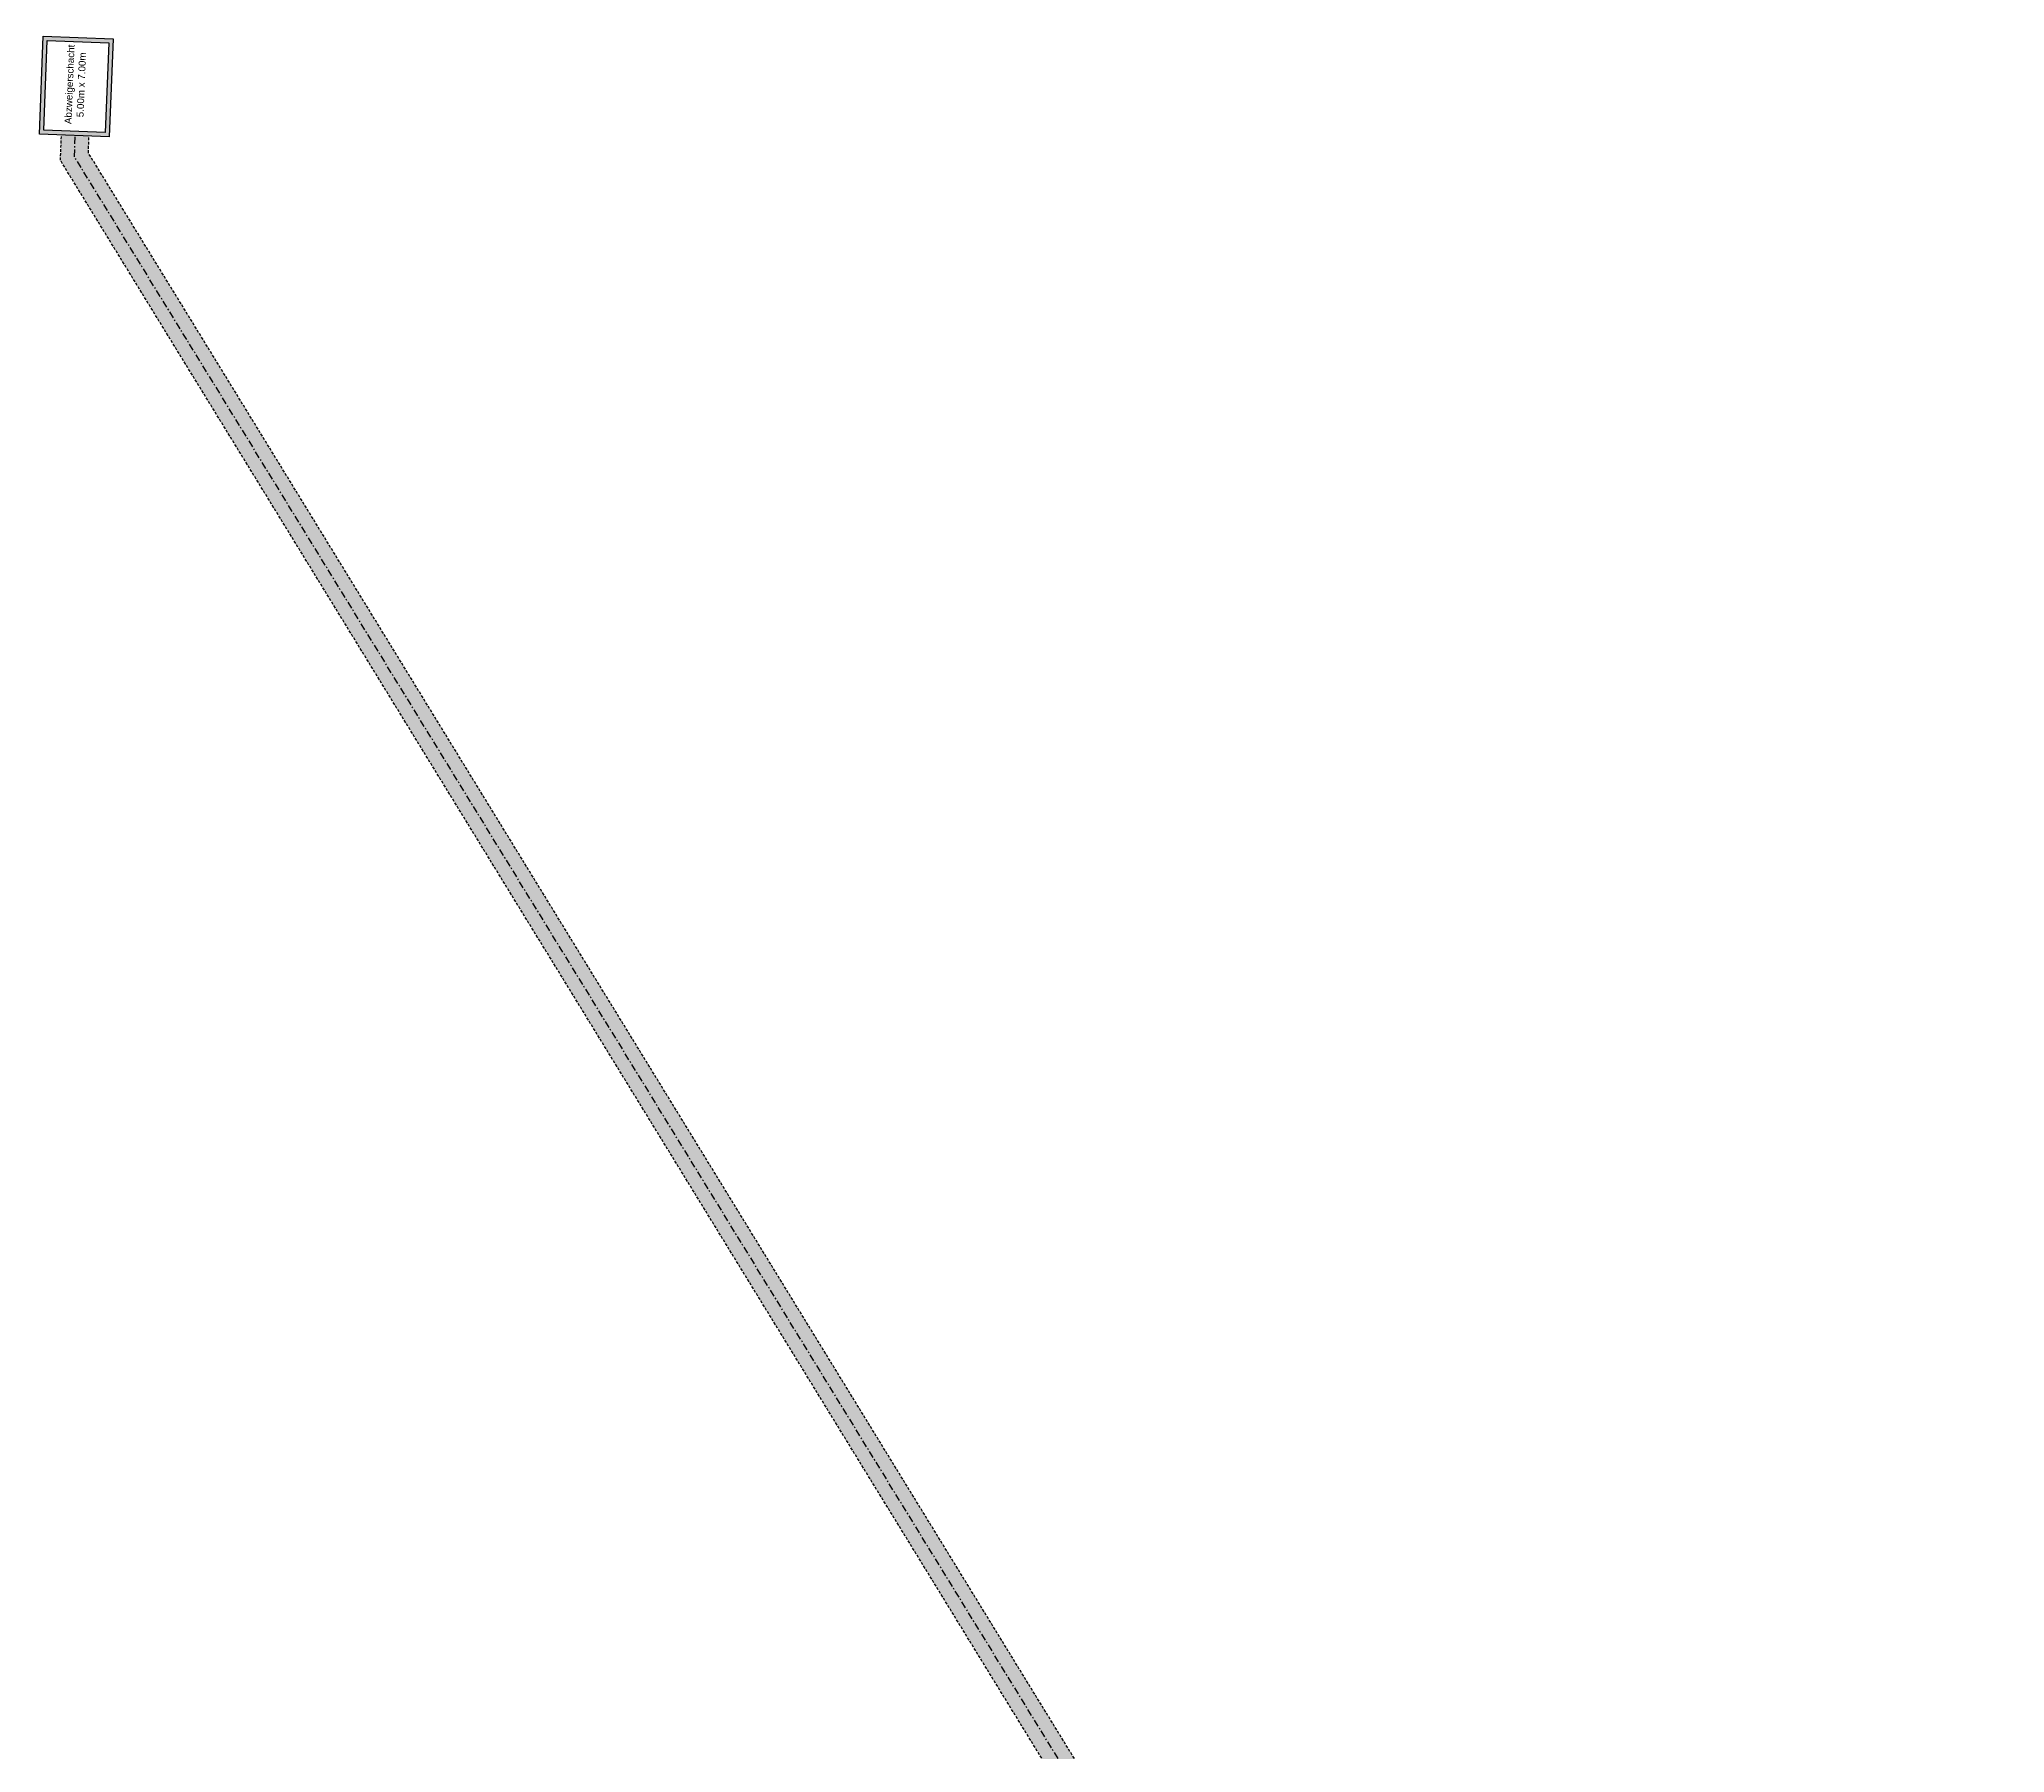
# Model space of a CAD drawing. Header units: metres. Extents: x 2684977 to 2686015, y 1244284 to 1245504.
# Drawn here: x 2685373.3 to 2685513.5, y 1245016.1 to 1245138.3 of the extents above; entities that cross this region are included whole.
import ezdxf
from ezdxf.enums import TextEntityAlignment as Align

# ---------------------------------------------------------------- set-up
doc = ezdxf.new("R2010")
doc.units = ezdxf.units.M
doc.header["$MEASUREMENT"] = 0
doc.linetypes.add('STRICHL_ENG', pattern=[0.3, 0.2, -0.1])
doc.linetypes.add('STRICHPKT_MITTEL', pattern=[0.8, 0.5, -0.15, 0, -0.15])
for name, color, linetype, lineweight, transparency in [('2-Verteilnetz Block', 7, 'Continuous', 0, 0.5), ('2-Verteilnetz Graben aussen', 251, 'STRICHL_ENG', 30, 0.5), ('2-Verteilnetz Graben Schacht Text', 251, 'Continuous', 13, 0.5), ('2-Verteilnetz Rohr Achse', 251, 'STRICHPKT_MITTEL', 30, 0.5), ('2-Verteilnetz Schacht', 251, 'Continuous', 30, 0.5)]:
    doc.layers.add(name, color=color, linetype=linetype, lineweight=lineweight, transparency=transparency)
doc.layers.add('2-Verteilnetz Graben Schraffur Solid', color=7, linetype='Continuous', lineweight=0, true_color=0xe0e0e0, transparency=0.5)
doc.layers.add('2-Verteilnetz Schacht_Schraffur Solid', color=7, linetype='Continuous', lineweight=0, true_color=0xe0e0e0, transparency=0.5)
doc.styles.add('Style-Arial', font='arial.ttf')

# ---------------------------------------------------------------- blocks, each defined once
blk = doc.blocks.new('ColumnText_4')
at = {"layer": '2-Verteilnetz Graben Schacht Text', "style": 'Style-Arial'}
for s, p in [('Abzweigerschacht', (2685375.07, 1245132.29)), ('5.00m x 7.00m', (2685375.93, 1245132.78))]:
    blk.add_text(s, height=0.5, rotation=87.7442, dxfattribs=at).set_placement(p, align=Align.TOP_LEFT)
blk = doc.blocks.new('Verteilnetz proj')
at = {"layer": '2-Verteilnetz Graben Schraffur Solid'}
blk.add_hatch(color=256, dxfattribs=at).paths.add_polyline_path([(2685511.75, 1244901.91), (2685474.79, 1244966.87), (2685374.78, 1245129.7), (2685374.86, 1245131.5), (2685376.82, 1245131.42), (2685376.78, 1245130.22), (2685476.49, 1244967.87), (2685513.51, 1244902.79)])
at = {"layer": '2-Verteilnetz Schacht_Schraffur Solid'}
h = blk.add_hatch(color=256, dxfattribs=at)
h.paths.add_polyline_path([(2685378.27, 1245131.37), (2685373.28, 1245131.57), (2685373.55, 1245138.56), (2685378.55, 1245138.36)])
h.paths.add_polyline_path([(2685377.98, 1245131.68), (2685373.59, 1245131.85), (2685373.84, 1245138.25), (2685378.24, 1245138.08)], flags=16)
at = {"layer": '2-Verteilnetz Graben aussen'}
for points in [[(2685511.75, 1244901.91), (2685474.79, 1244966.87), (2685374.78, 1245129.7), (2685374.86, 1245131.5)], [(2685513.51, 1244902.79), (2685476.49, 1244967.87), (2685376.78, 1245130.22), (2685376.82, 1245131.42)]]:
    blk.add_lwpolyline(points, dxfattribs=at)
at = {"layer": '2-Verteilnetz Rohr Achse'}
blk.add_lwpolyline([(2685512.63, 1244902.35), (2685475.64, 1244967.37), (2685375.78, 1245129.96), (2685375.84, 1245131.47)], dxfattribs=at)
at = {"layer": '2-Verteilnetz Schacht'}
for points in [[(2685373.28, 1245131.57), (2685373.55, 1245138.56), (2685378.55, 1245138.36), (2685378.27, 1245131.37)], [(2685373.59, 1245131.85), (2685373.84, 1245138.25), (2685378.24, 1245138.08), (2685377.98, 1245131.68)]]:
    blk.add_3dface(points, dxfattribs=at)
at = {"layer": '2-Verteilnetz Graben Schacht Text'}
blk.add_blockref('ColumnText_4', (0, 0), dxfattribs=at)

msp = doc.modelspace()

# ---------------------------------------------------------------- block references
at = {"layer": '2-Verteilnetz Block'}
msp.add_blockref('Verteilnetz proj', (0, 0), dxfattribs=at)

doc.saveas('drawing.dxf')
